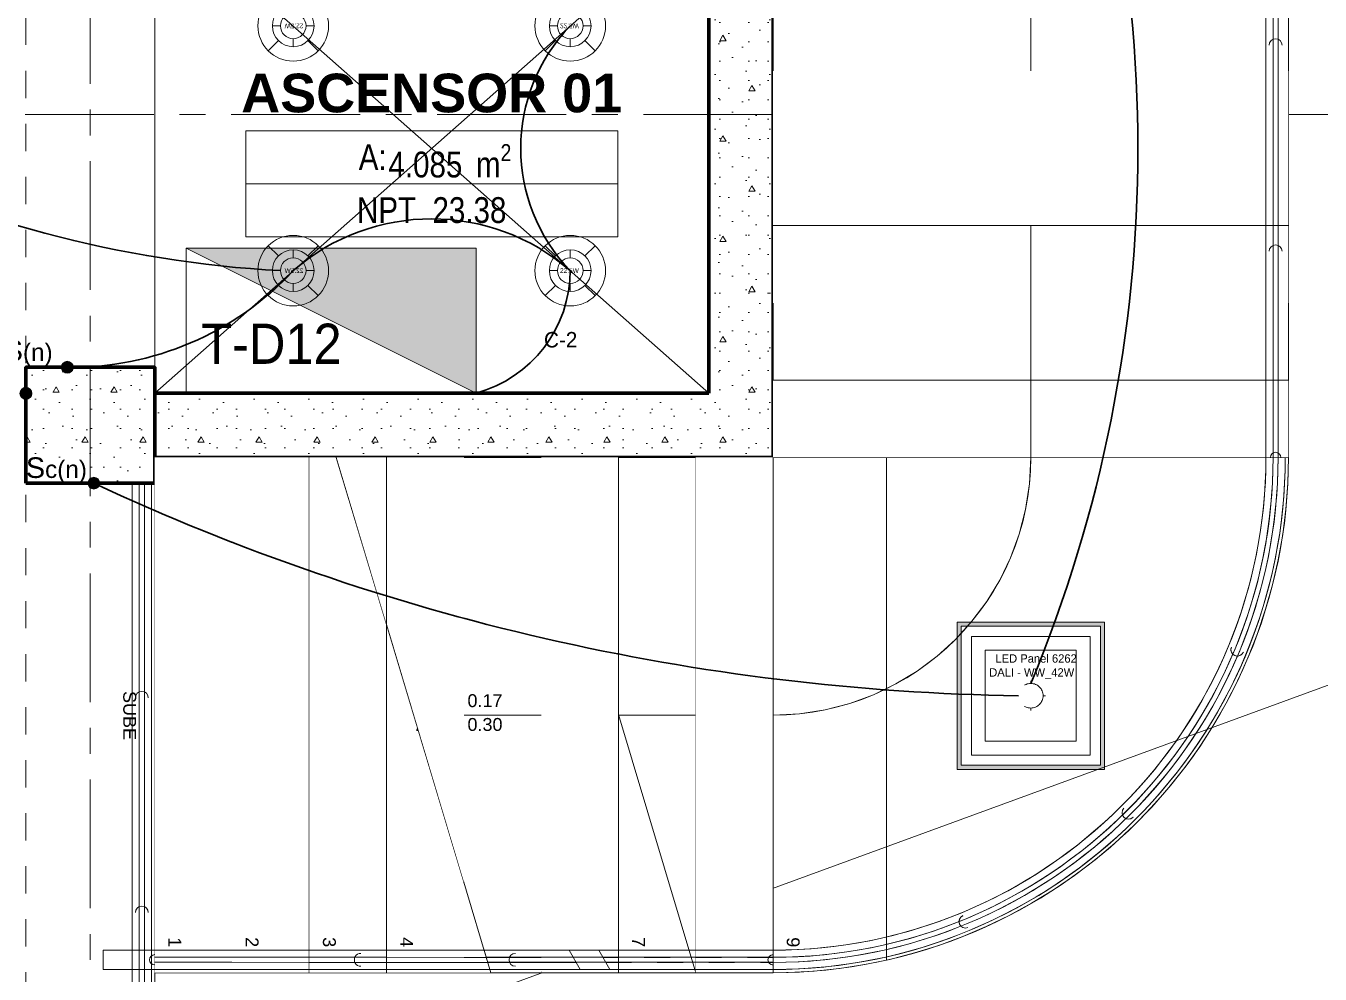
# Model space of a CAD drawing. Header units: inches. Extents: x -38 to 5698, y -33 to 92.
# Drawn here: x 485.57 to 490.59, y 20.34 to 24.02 of the extents above; entities that cross this region are included whole.
import ezdxf
from ezdxf.lldxf.tags import DXFTag

# ---------------------------------------------------------------- set-up
doc = ezdxf.new("R2010")
doc.units = ezdxf.units.IN
doc.header["$MEASUREMENT"] = 0
doc.set_wipeout_variables(frame=1)
for name, pattern in [('ACAD_ISO04W100', [30, 24, -3, 0, -3]), ('CONTINUA', [0]), ('DASHED', [0.75, 0.5, -0.25]), ('Oculto', [0.15875, 0.105833, -0.052917]), ('Punto & Raya', [0.65, 0.5, -0.075, 0, -0.075]), ('Raya Pequeña', [0.141111, 0.070556, -0.070556]), ('Rayas', [0.282222, 0.141111, -0.141111]), ('Wipeout_Contour', [1, 0, -1])]:
    doc.linetypes.add(name, pattern=pattern)
for name, color, linetype, lineweight in [('00 IE CKTO ILUMINACION', 3, 'Continuous', 50), ('00 IE CKTO TOMAS', 111, 'Rayas', 18), ('01 IE LUM LED EMP DN570B', 3, 'Continuous', 13), ('ALUMBRADO_PVC', 6, 'PVC1', 30), ('Cable Alumbrado', 150, 'Continuous', 30), ('Luminaria', 9, 'Continuous', 9), ('Luminarias', 5, 'Continuous', 20), ('Simb_Alumbrado', 140, 'CONTINUA', 30), ('sub tablero de distribucion', 184, 'Continuous', 9), ('textos', 7, 'Continuous', 5)]:
    doc.layers.add(name, color=color, linetype=linetype, lineweight=lineweight)
for name, color, linetype in [('02 _ ARQ _ ALB _ Ejes Generales', 7, 'Continuous'), ('02 _ ARQ _ ZON _ Espacio.3D', 7, 'Continuous'), ('08 _ STR _ EXT _ 06 Columnas', 7, 'Continuous'), ('08 _ STR _ EXT _ 07 Losa Aligerada', 7, 'Continuous'), ('08 _ STR _ EXT _ 11 Escaleras', 7, 'Continuous'), ('08 _ STR _ EXT _ 12 Ascensor', 7, 'Continuous'), ('Dibujo 2D - General', 7, 'Continuous'), ('Interior - Escaleras & Barandillas', 7, 'Continuous'), ('Marcador - Secciones', 251, 'Continuous')]:
    doc.layers.add(name, color=color, linetype=linetype)
doc.styles.add('Annotative', font='arial.ttf')
doc.styles.add('Estilo_Generado_3', font='arial.ttf')
doc.styles.add('Estilo_Generado_8', font='arialbd.ttf')
doc.styles.add('Estilo_Generado_9', font='ARIALN.TTF')
doc.styles.add('SWISS', font='swisse.ttf')
doc.styles.add('{18b73a54-fa43-428c-adcb-c1c7bbdf2c84}', font='Simplex.shx')
tags = doc.linetypes.add('PVC1', pattern='A,1,-0.19772,["PVC",{18b73a54-fa43-428c-adcb-c1c7bbdf2c84},S=0.13,R=0,X=0,Y=-0.061851],-0.507647', length=1.705367).pattern_tags.tags
tags[6] = DXFTag(74, 10)
pattern_1 = [(0, (462.50006, 3e-09), (0, 0.3897114), [0.024375, -0.200625]), (0, (462.61256, 0.19486), (0, 0.3897114), [0.024375, -0.200625]), (60, (462.50006, 3e-09), (-0.3375, 0.1948557), [0.024375, -0.200625]), (60, (462.72506, 3e-09), (-0.3375, 0.1948557), [0.024375, -0.200625]), (120, (462.52444, 3e-09), (0.3375, 0.1948557), [0.024375, -0.200625]), (120, (462.74944, 3e-09), (0.3375, 0.1948557), [0.024375, -0.200625]), (0, (462.50006, 0.0375), (0, 0.075), [0, -0.075, 0, -0.1125]), (45, (462.53756, 0.0375), (-0.05303301, 0.05303301), [0, -0.05625, 0, -0.09375])]

# ---------------------------------------------------------------- blocks, each defined once
blk = doc.blocks.new('*U268')
at = {"layer": 'Luminarias', "linetype": 'DASHED', "lineweight": 0, "ltscale": 0.05}
blk.add_lwpolyline([(0, -0.005), (0, 0.005)], dxfattribs=at)
blk = doc.blocks.new('*U269')
at = {"color": 0, "linetype": 'ByBlock', "lineweight": -2, "transparency": 16777216}
blk.add_blockref('*U268', (0, 0.055), dxfattribs=at)
for p, rotation in [((-0.055, 0), 90), ((0.055, 0), 270), ((0, -0.055), 180)]:
    blk.add_blockref('*U268', p, dxfattribs=dict(at, rotation=rotation))
blk = doc.blocks.new('PANEL CUADRAD 60X60 AD')
at = {"layer": 'Luminarias'}
h = blk.add_hatch(dxfattribs=at)
h.set_pattern_fill('DOTS', color=6, scale=0.0015)
h.set_pattern_definition([(0, (-2127.458864, -786.8599919), (0.001190625, 0.00238125), [0, -0.00238125])])
h.paths.add_polyline_path([(-0.3, 0.3), (-0.3, -0.3), (0.3, -0.3), (0.3, 0.3)])
h.paths.add_polyline_path([(0.283, 0.283), (0.283, -0.283), (-0.283, -0.283), (-0.283, 0.283)], flags=16)
h.paths.add_polyline_path([(0.2415, 0.2415), (0.2415, -0.2415), (-0.2415, -0.2415), (-0.2415, 0.2415)], flags=0)
h.paths.add_polyline_path([(0.1851, 0.1851), (0.1851, -0.1851), (-0.1851, -0.1851), (-0.1851, 0.1851)], flags=0)
h.paths.add_polyline_path([(0.05, 0, -1), (-0.05, 0, -1)], flags=0)
h.paths.add_polyline_path([(-0.1815, 0.0591), (0.2115, 0.0591), (0.2115, 0.1859), (-0.1815, 0.1859)], flags=8)
at = {"layer": 'Luminarias', "color": 6, "lineweight": 0}
for points in [[(-0.3, 0.3), (0.3, 0.3), (0.3, -0.3), (-0.3, -0.3)], [(-0.283, -0.283), (0.283, -0.283), (0.283, 0.283), (-0.283, 0.283)], [(-0.2415, -0.2415), (0.2415, -0.2415), (0.2415, 0.2415), (-0.2415, 0.2415)], [(-0.1851, -0.1851), (0.1851, -0.1851), (0.1851, 0.1851), (-0.1851, 0.1851)]]:
    blk.add_lwpolyline(points, close=True, dxfattribs=at)
at = {"layer": 'Luminarias', "color": 6}
blk.add_lwpolyline([(-0.3, 0.3), (0.3, 0.3), (0.3, -0.3), (-0.3, -0.3)], close=True, dxfattribs=at)
at = {"layer": 'Luminarias', "color": 6, "linetype": 'DASHED', "lineweight": 0, "ltscale": 0.01}
blk.add_circle((0, 0), 0.05, dxfattribs=at)
at = {"color": 6}
blk.add_blockref('*U269', (0, 0), dxfattribs=at)
at = {"layer": 'Luminarias', "color": 6, "insert": (-0.1693, 0.1686), "char_height": 0.034, "width": 0.456812, "attachment_point": 1}
blk.add_mtext('  LED Panel 6262 DALI - WW_42W {\\Ftxt|c0;\\C4;\\P} ', dxfattribs=at)
blk = doc.blocks.new('ii3t')
at = {"layer": 'Simb_Alumbrado', "lineweight": 5}
h = blk.add_hatch(color=3, dxfattribs=at)
edge = h.paths.add_edge_path()
edge.add_arc((0, 0), 0.0164, 0, 360)
blk.add_circle((0, 0), 0.0164, dxfattribs=at)
blk = doc.blocks.new('LUMINARIA 2')
at = {"layer": '01 IE LUM LED EMP DN570B'}
for p, q in [((-0.0939, 0.0936), (-0.1589, 0.1584)), ((0.0939, 0.0936), (0.1589, 0.1584)), ((-0.0939, -0.0936), (-0.1589, -0.1584)), ((0.0939, -0.0936), (0.1589, -0.1584))]:
    blk.add_line(p, q, dxfattribs=at)
at = {"layer": '01 IE LUM LED EMP DN570B', "ltscale": 0.4}
for p, q in [((0, 0.0813), (0, 0.1326)), ((-0.0813, 0), (-0.1326, 0)), ((0.0813, 0), (0.1326, 0)), ((0, -0.0813), (0, -0.1326))]:
    blk.add_line(p, q, dxfattribs=at)
at = {"layer": '01 IE LUM LED EMP DN570B'}
for radius in [0.2244, 0.1326]:
    blk.add_circle((0, 0), radius, dxfattribs=at)
at = {"layer": '01 IE LUM LED EMP DN570B', "ltscale": 0.4}
blk.add_circle((0, 0), 0.0813, dxfattribs=at)
at = {"layer": '01 IE LUM LED EMP DN570B', "color": 8, "linetype": 'ByBlock', "lineweight": 80, "insert": (-0.0649, 0.0156), "char_height": 0.03, "width": 0.178585, "attachment_point": 1}
blk.add_mtext('{\\C3;22.5W}', dxfattribs=at)
blk = doc.blocks.new('TD')
blk.add_hatch(color=256).paths.add_polyline_path([(-0.65, 0.35), (-0.65, 0.05), (-0.05, 0.05)])
blk.add_line((-0.65, 0.35), (-0.05, 0.05))
blk.add_lwpolyline([(-0.65, 0.05), (-0.05, 0.05), (-0.05, 0.35), (-0.65, 0.35)], close=True)

msp = doc.modelspace()

# ---------------------------------------------------------------- hatches: boundary and pattern name
at = {"layer": '08 _ STR _ EXT _ 06 Columnas', "linetype": 'Continuous', "lineweight": 9}
h = msp.add_hatch(dxfattribs=at)
h.set_pattern_fill('HORMIGÓN_EN_MASA_0002', style=0, pattern_type=2)
h.set_pattern_definition(pattern_1)
h.paths.add_polyline_path([(485.57, 22.25), (486.07, 22.25), (486.07, 22.7), (485.57, 22.7)])
at = {"layer": '08 _ STR _ EXT _ 12 Ascensor', "linetype": 'Continuous', "lineweight": 9}
h = msp.add_hatch(dxfattribs=at)
h.set_pattern_fill('HORMIGÓN_EN_MASA_0002', style=0, pattern_type=2)
h.set_pattern_definition(pattern_1)
h.paths.add_polyline_path([(488.22, 24.5), (488.22, 22.6), (488.47, 22.6), (488.47, 24.5)])
h = msp.add_hatch(dxfattribs=at)
h.set_pattern_fill('HORMIGÓN_EN_MASA_0002', style=0, pattern_type=2)
h.set_pattern_definition(pattern_1)
h.paths.add_polyline_path([(488.22, 22.6), (486.07, 22.6), (486.07, 22.35), (488.22, 22.35)])
h = msp.add_hatch(dxfattribs=at)
h.set_pattern_fill('HORMIGÓN_EN_MASA_0002', style=0, pattern_type=2)
h.set_pattern_definition(pattern_1)
h.paths.add_polyline_path([(488.22, 22.6), (488.47, 22.35), (488.47, 22.6)])
h = msp.add_hatch(dxfattribs=at)
h.set_pattern_fill('HORMIGÓN_EN_MASA_0002', style=0, pattern_type=2)
h.set_pattern_definition(pattern_1)
h.paths.add_polyline_path([(488.22, 22.35), (488.47, 22.35), (488.22, 22.6)])

# ---------------------------------------------------------------- linework, layer by layer
at = {"layer": '02 _ ARQ _ ALB _ Ejes Generales', "color": 251, "linetype": 'Punto & Raya', "lineweight": 13}
msp.add_line((485.82, 45.9), (485.82, 2.05), dxfattribs=at)
at = {"layer": '02 _ ARQ _ ZON _ Espacio.3D', "color": 252, "linetype": 'Continuous', "lineweight": 13}
for p, q in [((487.8671, 23.6174), (486.423, 23.6174)), ((486.423, 23.6174), (486.423, 23.2057)), ((487.8671, 23.2057), (487.8671, 23.6174)), ((486.423, 23.4116), (487.8671, 23.4116)), ((487.8671, 23.2057), (486.423, 23.2057))]:
    msp.add_line(p, q, dxfattribs=at)
at = {"layer": '02 _ ARQ _ ZON _ Espacio.3D', "color": 254, "linetype": 'Continuous', "lineweight": 0, "flags": 128}
msp.add_lwpolyline([(483.53, 19.75), (486.07, 19.75), (486.07, 22.25), (485.57, 22.25), (485.57, 22.7), (486.07, 22.7), (486.07, 24.4), (485.57, 24.4), (485.57, 24.85), (486.07, 24.85), (486.07, 27.3499), (483.53, 27.3499)], close=True, dxfattribs=at)
at = {"layer": '02 _ ARQ _ ZON _ Espacio.3D', "color": 255, "linetype": 'Continuous', "lineweight": 0, "flags": 128}
msp.add_lwpolyline([(486.07, 22.6), (488.22, 22.6), (488.22, 24.5), (486.07, 24.5)], close=True, dxfattribs=at)
at = {"layer": '08 _ STR _ EXT _ 06 Columnas', "color": 7, "linetype": 'Continuous', "lineweight": 80, "flags": 128}
msp.add_lwpolyline([(485.57, 22.25), (486.07, 22.25), (486.07, 22.7), (485.57, 22.7)], close=True, dxfattribs=at)
at = {"layer": '08 _ STR _ EXT _ 07 Losa Aligerada', "color": 254, "linetype": 'Continuous', "lineweight": 18, "flags": 128}
msp.add_lwpolyline([(506.57, 19.8), (506.57, 27.3), (486.07, 27.3), (486.07, 24.7758), (486.0701, 24.5), (486.07, 24.5), (486.07, 22.6), (486.0706, 22.6), (486.0707, 22.35), (486.07, 22.35), (486.07, 19.8)], close=True, dxfattribs=at)
at = {"layer": '08 _ STR _ EXT _ 11 Escaleras', "color": 161, "linetype": 'ACAD_ISO04W100', "lineweight": 13}
for p, q in [((490.47, 23.55), (488.47, 23.55)), ((490.47, 22.95), (488.47, 22.95)), ((487.6744, 22.35), (488.2744, 20.35)), ((488.2744, 20.35), (488.4281, 20.35))]:
    msp.add_line(p, q, dxfattribs=at)
at = {"layer": '08 _ STR _ EXT _ 11 Escaleras', "color": 161, "linetype": 'Raya Pequeña', "lineweight": 13}
msp.add_line((488.47, 22.4897), (490.47, 22.4897), dxfattribs=at)
at = {"layer": '08 _ STR _ EXT _ 11 Escaleras', "color": 167, "linetype": 'Continuous', "lineweight": 18}
for p, q in [((486.37, 22.35), (486.37, 20.35)), ((487.57, 22.35), (487.57, 20.35)), ((486.07, 20.35), (488.17, 20.35))]:
    msp.add_line(p, q, dxfattribs=at)
at = {"layer": '08 _ STR _ EXT _ 11 Escaleras', "color": 161, "linetype": 'Continuous', "lineweight": 13}
msp.add_line((490.47, 22.35), (488.9098, 22.35), dxfattribs=at)
at = {"layer": '08 _ STR _ EXT _ 12 Ascensor', "color": 7, "linetype": 'Continuous', "lineweight": 80, "flags": 128}
for points in [[(488.47, 22.35), (488.47, 24.75)], [(488.22, 24.5), (488.22, 22.6)], [(488.22, 22.6), (486.07, 22.6)], [(486.07, 22.35), (486.07, 22.6)], [(486.07, 22.35), (488.47, 22.35)]]:
    msp.add_lwpolyline(points, dxfattribs=at)
at = {"layer": 'ALUMBRADO_PVC', "linetype": 'PVC1', "ltscale": 0.4}
for centre, radius, start, end in [((488.1741, 23.55), 0.6835, 135.98, 224.02), ((486.801, 27.556), 4.4876, 243.2146, 266.8951), ((487.145, 22.4567), 0.8193, 48.9979, 131.0021), ((485.7477, 23.873), 1.1731, 269.1782, 317.1383), ((487.1881, 23.0773), 0.4945, 285.1497, 0)]:
    msp.add_arc(centre, radius, start, end, dxfattribs=at)
at = {"layer": 'Dibujo 2D - General', "color": 252, "linetype": 'Oculto', "lineweight": 13}
msp.add_line((485.57, 27.35), (485.57, 19.75), dxfattribs=at)
at = {"layer": 'Dibujo 2D - General', "color": 252, "linetype": 'ACAD_ISO04W100', "lineweight": 13}
msp.add_line((486.07, 19.8), (506.57, 27.3), dxfattribs=at)
at = {"layer": 'Dibujo 2D - General', "color": 252, "linetype": 'Continuous', "lineweight": 9}
for p, q in [((486.07, 22.6), (488.22, 24.5)), ((488.22, 22.6), (486.07, 24.5))]:
    msp.add_line(p, q, dxfattribs=at)
at = {"layer": 'Interior - Escaleras & Barandillas', "color": 161, "linetype": 'Continuous', "lineweight": 13}
msp.add_line((485.8701, 20.4375), (485.87, 20.3625), dxfattribs=at)
at = {"layer": 'Interior - Escaleras & Barandillas', "color": 161, "linetype": 'Continuous', "lineweight": 13, "flags": 128}
msp.add_lwpolyline([(485.9825, 19.75), (486.0575, 19.75), (486.0575, 22.25), (485.9825, 22.25)], close=True, dxfattribs=at)
for points in [[(486.0103, 22.25), (486.0103, 19.75)], [(486.0298, 19.75), (486.0298, 22.25)]]:
    msp.add_lwpolyline(points, dxfattribs=at)
for points in [[(490.2485, 21.6133, 1), (490.2947, 21.5942)], [(490.2486, 21.6132, 1), (490.2948, 21.5941)], [(486.045, 21.4167, 1), (485.995, 21.4167, 1)], [(489.8312, 20.9888, 1), (489.8666, 20.9535)], [(489.8314, 20.9885, 1), (489.8667, 20.9532)], [(486.045, 20.5833, 1), (485.995, 20.5833, 1)], [(489.2067, 20.5715, 1), (489.2258, 20.5253)], [(489.2068, 20.5711, 1), (489.2259, 20.5249)]]:
    msp.add_lwpolyline(points, format="xyb", dxfattribs=at)
at = {"layer": 'Marcador - Secciones', "color": 251, "linetype": 'Punto & Raya', "lineweight": 13}
msp.add_line((467.1667, 23.6815), (491.4527, 23.6815), dxfattribs=at)

# ---------------------------------------------------------------- block references
at = {"layer": '01 IE LUM LED EMP DN570B', "yscale": 0.6105334384153049, "zscale": 0.6105334384153049}
for p, xscale, rotation in [((486.6075, 24.025), 0.6105334384153049, 179.9999999999863), ((487.6825, 24.025), -0.6105334384153049, 180), ((486.6075, 23.075), -0.6105334384153049, 359.9999999999862)]:
    msp.add_blockref('LUMINARIA 2', p, dxfattribs=dict(at, xscale=xscale, rotation=rotation))
at = {"layer": '01 IE LUM LED EMP DN570B', "xscale": 0.6105334384153049, "yscale": 0.6105334384153049, "zscale": 0.6105334384153049}
msp.add_blockref('LUMINARIA 2', (487.6825, 23.075), dxfattribs=at)
at = {"layer": 'Cable Alumbrado', "lineweight": 0, "xscale": 1.404578189384958, "yscale": 1.404578189384958, "zscale": 1.404578189384958}
for p in [(485.7308, 22.7), (485.57, 22.5984), (485.8337, 22.25)]:
    msp.add_blockref('ii3t', p, dxfattribs=at)
at = {"layer": 'Luminaria', "xscale": 0.9538673662839494, "yscale": 0.9538673662839494, "zscale": 0.9538673662839494}
msp.add_blockref('PANEL CUADRAD 60X60 AD', (489.47, 21.425), dxfattribs=at)
at = {"layer": 'sub tablero de distribucion', "linetype": 'Continuous', "lineweight": 0, "xscale": 1.875816488894348, "yscale": 1.875816488894348, "zscale": 1.875816488894348, "rotation": 179.9999999999811}
msp.add_blockref('TD', (486.098, 23.2565), dxfattribs=at)

# ---------------------------------------------------------------- texts
at = {"layer": '00 IE CKTO ILUMINACION', "color": 3, "linetype": 'CONTINUA', "lineweight": 15}
msp.add_text('C-2', height=0.06, dxfattribs=at).set_placement((487.5808, 22.7768))
at = {"layer": '00 IE CKTO TOMAS', "char_height": 0.08, "width": 0.768045, "attachment_point": 7, "style": 'Annotative'}
for s, insert in [('S{\\H0.84375x;(n)}', (485.4841, 22.7044)), ('S{\\H0.84375x;c(n)}', (485.57, 22.25))]:
    msp.add_mtext(s, dxfattribs=dict(at, insert=insert))
at = {"layer": '02 _ ARQ _ ZON _ Espacio.3D', "color": 252, "lineweight": 25, "attachment_point": 2}
for s, insert, char_height, style in [('\\A1;{\\pqc;\\pt0;\\fArial|b1|i0|c0|p34;ASCENSOR 01}', (487.145, 23.8395), 0.15, 'Estilo_Generado_8'), ('\\A1;{\\pqc;\\pt0;\\fArial Narrow|b0|i0|c0|p34;A: }', (486.9159, 23.5656), 0.1, 'Estilo_Generado_9'), ('\\A1;{\\pqc;\\pt0,0.3;\\fArial Narrow|b0|i0|c0|p34;4.085\\fArial Narrow|b0|i0|c0|p34;\\A1{\\H.66x;\\S^  ;}\\fArial Narrow|b0|i0|c0|p34; m\\fArial Narrow|b0|i0|c0|p34;\\A1{\\H.66x;\\S2^  ;}}', (487.2156, 23.566), 0.1, 'Estilo_Generado_9'), ('\\A1;{\\pqc;\\pt0;\\fArial Narrow|b0|i0|c0|p34;NPT  23.38}', (487.145, 23.3601), 0.1, 'Estilo_Generado_9')]:
    msp.add_mtext(s, dxfattribs=dict(at, insert=insert, char_height=char_height, style=style))
at = {"layer": '08 _ STR _ EXT _ 11 Escaleras', "color": 161, "lineweight": 13, "insert": (490.2992, 22.7279), "char_height": 0.05, "attachment_point": 4, "style": 'Estilo_Generado_3'}
msp.add_mtext('\\A1;{\\pql;\\fArial|b0|i0|c0|p34;11}', dxfattribs=at)
at = {"layer": '08 _ STR _ EXT _ 11 Escaleras', "color": 161, "lineweight": 13, "char_height": 0.05, "attachment_point": 4, "rotation": 270, "style": 'Estilo_Generado_3'}
for s, insert in [('\\A1;{\\pql;\\fArial|b0|i0|c0|p34;SUBE}', (485.9725, 21.4433)), ('\\A1;{\\pql;\\fArial|b0|i0|c0|p34;9}', (488.5475, 20.4875))]:
    msp.add_mtext(s, dxfattribs=dict(at, insert=insert))
at = {"layer": 'textos', "style": 'SWISS', "width": 0.9}
msp.add_text('T-D12', height=0.156, rotation=360, dxfattribs=at).set_placement((486.2506, 22.7132))

# ---------------------------------------------------------------- next in the draw order: wipeouts: each hides what was drawn before it
at = {"color": 254, "linetype": 'Wipeout_Contour', "lineweight": 0, "ltscale": 3325.502534}
msp.add_wipeout([(490.47, 24.15), (488.47, 24.15), (488.47, 23.85), (490.47, 23.85)], dxfattribs=at).dxf.layer = '08 _ STR _ EXT _ 11 Escaleras'
at = {"color": 254, "linetype": 'Wipeout_Contour', "lineweight": 0, "ltscale": 3325.40056}
msp.add_wipeout([(490.47, 23.25), (488.47, 23.25), (488.47, 22.95), (490.47, 22.95)], dxfattribs=at).dxf.layer = '08 _ STR _ EXT _ 11 Escaleras'
at = {"color": 254, "linetype": 'Wipeout_Contour', "lineweight": 0, "ltscale": 3318.07308}
msp.add_wipeout([(486.7744, 22.35), (487.3744, 20.35), (488.47, 20.35), (488.47, 22.35)], dxfattribs=at).dxf.layer = '08 _ STR _ EXT _ 11 Escaleras'

# ---------------------------------------------------------------- next in the draw order: linework, layer by layer
at = {"layer": '08 _ STR _ EXT _ 11 Escaleras', "color": 161, "linetype": 'ACAD_ISO04W100', "lineweight": 13}
for p, q in [((490.47, 23.25), (488.47, 23.25)), ((487.87, 22.35), (487.87, 21.698)), ((488.47, 22.35), (488.47, 20.3496))]:
    msp.add_line(p, q, dxfattribs=at)
at = {"layer": '08 _ STR _ EXT _ 11 Escaleras', "color": 167, "linetype": 'Continuous', "lineweight": 18}
msp.add_line((487.27, 22.35), (487.27, 20.35), dxfattribs=at)
at = {"layer": '08 _ STR _ EXT _ 11 Escaleras', "color": 161, "linetype": 'Continuous', "lineweight": 13}
msp.add_line((488.9098, 22.35), (488.47, 22.35), dxfattribs=at)
at = {"layer": '08 _ STR _ EXT _ 11 Escaleras', "color": 161, "linetype": 'ACAD_ISO04W100', "lineweight": 13}
msp.add_arc((488.47, 22.3496), 2, 268.7994, 0.0126, dxfattribs=at)
at = {"layer": '08 _ STR _ EXT _ 11 Escaleras', "color": 167, "linetype": 'Continuous', "lineweight": 18}
msp.add_arc((488.47, 22.35), 2, 270, 0, dxfattribs=at)

# ---------------------------------------------------------------- next in the draw order: texts
at = {"layer": '08 _ STR _ EXT _ 11 Escaleras', "color": 161, "lineweight": 13, "char_height": 0.05, "attachment_point": 4, "style": 'Estilo_Generado_3'}
for s, insert in [('\\A1;{\\pql;\\fArial|b0|i0|c0|p34;15}', (490.2942, 23.9274)), ('\\A1;{\\pql;\\fArial|b0|i0|c0|p34;12}', (490.2942, 23.0279))]:
    msp.add_mtext(s, dxfattribs=dict(at, insert=insert))
at = {"layer": '08 _ STR _ EXT _ 11 Escaleras', "color": 161, "lineweight": 13, "char_height": 0.05, "attachment_point": 4, "rotation": 270, "style": 'Estilo_Generado_3'}
for s, insert in [('\\A1;{\\pql;\\fArial|b0|i0|c0|p34;5}', (487.3475, 20.4879)), ('\\A1;{\\pql;\\fArial|b0|i0|c0|p34;8}', (488.2475, 20.4879))]:
    msp.add_mtext(s, dxfattribs=dict(at, insert=insert))

# ---------------------------------------------------------------- next in the draw order: wipeouts: each hides what was drawn before it
at = {"color": 254, "linetype": 'Wipeout_Contour', "lineweight": 0, "ltscale": 3325.46811}
msp.add_wipeout([(490.47, 23.85), (488.47, 23.85), (488.47, 23.55), (490.47, 23.55)], dxfattribs=at).dxf.layer = '08 _ STR _ EXT _ 11 Escaleras'
at = {"color": 254, "linetype": 'Wipeout_Contour', "lineweight": 0, "ltscale": 2489.848275}
msp.add_wipeout([(487.87, 20.35), (488.17, 20.35), (487.87, 21.35)], dxfattribs=at).dxf.layer = '08 _ STR _ EXT _ 11 Escaleras'

# ---------------------------------------------------------------- next in the draw order: linework, layer by layer
at = {"layer": '08 _ STR _ EXT _ 11 Escaleras', "color": 161, "linetype": 'ACAD_ISO04W100', "lineweight": 13}
for p, q in [((488.47, 26.75), (488.47, 22.35)), ((490.47, 23.85), (488.47, 23.85))]:
    msp.add_line(p, q, dxfattribs=at)
at = {"layer": '08 _ STR _ EXT _ 11 Escaleras', "color": 167, "linetype": 'Continuous', "lineweight": 18}
for p, q in [((490.47, 22.35), (490.47, 24.75)), ((490.47, 23.85), (488.47, 23.85)), ((486.07, 21.35), (487.87, 21.35))]:
    msp.add_line(p, q, dxfattribs=at)

# ---------------------------------------------------------------- next in the draw order: texts
at = {"layer": '08 _ STR _ EXT _ 11 Escaleras', "color": 161, "lineweight": 13, "insert": (490.2942, 23.6279), "char_height": 0.05, "attachment_point": 4, "style": 'Estilo_Generado_3'}
msp.add_mtext('\\A1;{\\pql;\\fArial|b0|i0|c0|p34;14}', dxfattribs=at)

# ---------------------------------------------------------------- next in the draw order: wipeouts: each hides what was drawn before it
at = {"color": 254, "linetype": 'Wipeout_Contour', "lineweight": 0, "ltscale": 3325.434119}
msp.add_wipeout([(490.47, 23.55), (488.47, 23.55), (488.47, 23.25), (490.47, 23.25)], dxfattribs=at).dxf.layer = '08 _ STR _ EXT _ 11 Escaleras'
at = {"color": 254, "linetype": 'Wipeout_Contour', "lineweight": 0, "ltscale": 3315.504688}
msp.add_wipeout([(486.07, 22.35), (486.07, 20.35), (488.17, 20.35), (487.57, 22.35)], dxfattribs=at).dxf.layer = '08 _ STR _ EXT _ 11 Escaleras'

# ---------------------------------------------------------------- next in the draw order: linework, layer by layer
at = {"layer": '08 _ STR _ EXT _ 11 Escaleras', "color": 167, "linetype": 'Continuous', "lineweight": 18}
for p, q in [((488.47, 23.55), (490.47, 23.55)), ((486.07, 22.35), (486.07, 20.35)), ((487.57, 22.35), (486.07, 22.35)), ((487.57, 20.35), (487.57, 22.35))]:
    msp.add_line(p, q, dxfattribs=at)
at = {"layer": '08 _ STR _ EXT _ 11 Escaleras', "color": 161, "linetype": 'Continuous', "lineweight": 13}
for p, q in [((487.57, 22.35), (486.07, 22.35)), ((486.07, 22.35), (486.07, 20.35)), ((486.07, 20.35), (488.17, 20.35))]:
    msp.add_line(p, q, dxfattribs=at)

# ---------------------------------------------------------------- next in the draw order: texts
at = {"layer": '08 _ STR _ EXT _ 11 Escaleras', "color": 161, "lineweight": 13, "insert": (490.2942, 23.3274), "char_height": 0.05, "attachment_point": 4, "style": 'Estilo_Generado_3'}
msp.add_mtext('\\A1;{\\pql;\\fArial|b0|i0|c0|p34;13}', dxfattribs=at)

# ---------------------------------------------------------------- next in the draw order: wipeouts: each hides what was drawn before it
at = {"color": 254, "linetype": 'Wipeout_Contour', "lineweight": 0, "ltscale": 3313.41969}
msp.add_wipeout([(486.67, 22.35), (486.37, 22.35), (486.37, 20.35), (486.67, 20.35)], dxfattribs=at).dxf.layer = '08 _ STR _ EXT _ 11 Escaleras'
at = {"color": 254, "linetype": 'Wipeout_Contour', "lineweight": 0, "ltscale": 3315.818891}
msp.add_wipeout([(487.27, 22.35), (486.97, 22.35), (486.97, 20.35), (487.27, 20.35)], dxfattribs=at).dxf.layer = '08 _ STR _ EXT _ 11 Escaleras'
at = {"color": 254, "linetype": 'Wipeout_Contour', "lineweight": 0, "ltscale": 3319.417695}
msp.add_wipeout([(487.87, 22.35), (487.87, 20.35), (488.17, 20.35), (488.17, 22.35)], dxfattribs=at).dxf.layer = '08 _ STR _ EXT _ 11 Escaleras'

# ---------------------------------------------------------------- next in the draw order: linework, layer by layer
at = {"layer": '08 _ STR _ EXT _ 11 Escaleras', "color": 167, "linetype": 'Continuous', "lineweight": 18}
for p, q in [((486.67, 20.35), (486.67, 22.35)), ((488.17, 20.35), (488.17, 22.35))]:
    msp.add_line(p, q, dxfattribs=at)

# ---------------------------------------------------------------- next in the draw order: texts
at = {"layer": '08 _ STR _ EXT _ 11 Escaleras', "color": 161, "lineweight": 13, "char_height": 0.05, "attachment_point": 4, "rotation": 270, "style": 'Estilo_Generado_3'}
for s, insert in [('\\A1;{\\pql;\\fArial|b0|i0|c0|p34;2}', (486.4479, 20.4879)), ('\\A1;{\\pql;\\fArial|b0|i0|c0|p34;4}', (487.0479, 20.4879)), ('\\A1;{\\pql;\\fArial|b0|i0|c0|p34;7}', (487.9479, 20.4879))]:
    msp.add_mtext(s, dxfattribs=dict(at, insert=insert))

# ---------------------------------------------------------------- next in the draw order: wipeouts: each hides what was drawn before it
at = {"color": 254, "linetype": 'Wipeout_Contour', "lineweight": 0, "ltscale": 3312.22009}
msp.add_wipeout([(486.37, 22.35), (486.07, 22.35), (486.07, 20.35), (486.37, 20.35)], dxfattribs=at).dxf.layer = '08 _ STR _ EXT _ 11 Escaleras'
at = {"color": 254, "linetype": 'Wipeout_Contour', "lineweight": 0, "ltscale": 3317.018492}
msp.add_wipeout([(487.27, 22.35), (487.27, 20.35), (487.57, 20.35), (487.57, 22.35)], dxfattribs=at).dxf.layer = '08 _ STR _ EXT _ 11 Escaleras'

# ---------------------------------------------------------------- next in the draw order: linework, layer by layer
at = {"layer": '08 _ STR _ EXT _ 11 Escaleras', "color": 167, "linetype": 'Continuous', "lineweight": 18}
msp.add_line((487.27, 20.698), (487.27, 22.35), dxfattribs=at)
at = {"layer": 'Interior - Escaleras & Barandillas', "color": 167, "linetype": 'Continuous', "lineweight": 18, "flags": 128}
msp.add_lwpolyline([(486.0701, 20.42, 1), (486.07, 20.38)], format="xyb", dxfattribs=at)

# ---------------------------------------------------------------- next in the draw order: texts
at = {"layer": '08 _ STR _ EXT _ 11 Escaleras', "color": 161, "lineweight": 13, "insert": (486.1479, 20.4879), "char_height": 0.05, "attachment_point": 4, "rotation": 270, "style": 'Estilo_Generado_3'}
msp.add_mtext('\\A1;{\\pql;\\fArial|b0|i0|c0|p34;1}', dxfattribs=at)

# ---------------------------------------------------------------- next in the draw order: wipeouts: each hides what was drawn before it
at = {"color": 254, "linetype": 'Wipeout_Contour', "lineweight": 0, "ltscale": 3314.619291}
msp.add_wipeout([(486.97, 22.35), (486.67, 22.35), (486.67, 20.35), (486.97, 20.35)], dxfattribs=at).dxf.layer = '08 _ STR _ EXT _ 11 Escaleras'
at = {"color": 254, "linetype": 'Wipeout_Contour', "lineweight": 0, "ltscale": 3318.178751}
msp.add_wipeout([(487.87, 21.35), (487.57, 22.35), (487.57, 20.35), (487.87, 20.35)], dxfattribs=at).dxf.layer = '08 _ STR _ EXT _ 11 Escaleras'

# ---------------------------------------------------------------- next in the draw order: linework, layer by layer
at = {"layer": '08 _ STR _ EXT _ 11 Escaleras', "color": 167, "linetype": 'Continuous', "lineweight": 18}
for p, q in [((486.97, 22.35), (486.97, 20.35)), ((487.87, 20.35), (487.87, 21.35))]:
    msp.add_line(p, q, dxfattribs=at)
at = {"layer": 'Interior - Escaleras & Barandillas', "color": 161, "linetype": 'Continuous', "lineweight": 13, "flags": 128}
msp.add_lwpolyline([(486.8701, 20.4249, 1), (486.87, 20.3749)], format="xyb", dxfattribs=at)

# ---------------------------------------------------------------- next in the draw order: texts
at = {"layer": '08 _ STR _ EXT _ 11 Escaleras', "color": 161, "lineweight": 13, "char_height": 0.05, "attachment_point": 4, "rotation": 270, "style": 'Estilo_Generado_3'}
for s, insert in [('\\A1;{\\pql;\\fArial|b0|i0|c0|p34;3}', (486.7475, 20.4879)), ('\\A1;{\\pql;\\fArial|b0|i0|c0|p34;6}', (487.6475, 20.4879))]:
    msp.add_mtext(s, dxfattribs=dict(at, insert=insert))

# ---------------------------------------------------------------- next in the draw order: wipeouts: each hides what was drawn before it
at = {"color": 254, "linetype": 'Wipeout_Contour', "lineweight": 0, "ltscale": 2488.491073}
msp.add_wipeout([(487.87, 22.35), (487.6744, 22.35), (487.87, 21.698)], dxfattribs=at).dxf.layer = '08 _ STR _ EXT _ 11 Escaleras'

# ---------------------------------------------------------------- next in the draw order: wipeouts: each hides what was drawn before it
at = {"color": 254, "linetype": 'Wipeout_Contour', "lineweight": 0, "ltscale": 3319.476034}
msp.add_wipeout([(487.87, 22.35), (487.87, 21.698), (488.17, 20.698), (488.17, 22.35)], dxfattribs=at).dxf.layer = '08 _ STR _ EXT _ 11 Escaleras'

# ---------------------------------------------------------------- next in the draw order: linework, layer by layer
at = {"layer": '08 _ STR _ EXT _ 11 Escaleras', "color": 167, "linetype": 'Continuous', "lineweight": 18}
msp.add_line((487.57, 22.35), (488.17, 20.35), dxfattribs=at)
at = {"layer": '08 _ STR _ EXT _ 11 Escaleras', "color": 161, "linetype": 'ACAD_ISO04W100', "lineweight": 13}
for p, q in [((490.47, 22.35), (487.6744, 22.35)), ((488.17, 22.35), (488.17, 20.698)), ((487.9744, 21.35), (488.47, 21.35))]:
    msp.add_line(p, q, dxfattribs=at)

# ---------------------------------------------------------------- next in the draw order: wipeouts: each hides what was drawn before it
at = {"color": 254, "linetype": 'Wipeout_Contour', "lineweight": 0, "ltscale": 3325.334741}
msp.add_wipeout([(488.47, 22.35), (490.47, 22.35), (490.47, 22.65), (488.47, 22.65)], dxfattribs=at).dxf.layer = '08 _ STR _ EXT _ 11 Escaleras'
at = {"color": 254, "linetype": 'Wipeout_Contour', "lineweight": 0, "ltscale": 4146.354484}
msp.add_wipeout([(487.27, 20.698), (487.3744, 20.35), (487.57, 20.35), (487.57, 22.35), (487.27, 22.35)], dxfattribs=at).dxf.layer = '08 _ STR _ EXT _ 11 Escaleras'

# ---------------------------------------------------------------- next in the draw order: linework, layer by layer
at = {"layer": '08 _ STR _ EXT _ 11 Escaleras', "color": 161, "linetype": 'Continuous', "lineweight": 13}
for p, q in [((488.47, 22.35), (486.7744, 22.35)), ((487.3744, 20.35), (488.47, 20.35))]:
    msp.add_line(p, q, dxfattribs=at)
at = {"layer": '08 _ STR _ EXT _ 11 Escaleras', "color": 167, "linetype": 'Continuous', "lineweight": 18}
for p, q in [((487.0744, 21.35), (488.47, 21.35)), ((487.57, 20.35), (487.87, 21.35))]:
    msp.add_line(p, q, dxfattribs=at)
at = {"layer": '08 _ STR _ EXT _ 11 Escaleras', "color": 161, "linetype": 'ACAD_ISO04W100', "lineweight": 13}
msp.add_arc((488.47, 22.35), 1, 270, 0, dxfattribs=at)
at = {"layer": '08 _ STR _ EXT _ 11 Escaleras', "color": 161, "linetype": 'Continuous', "lineweight": 13}
msp.add_arc((488.47, 22.35), 2, 270, 360, dxfattribs=at)
at = {"layer": 'Interior - Escaleras & Barandillas', "color": 161, "linetype": 'Continuous', "lineweight": 13}
for p, q in [((487.6938, 20.4095), (486.0701, 20.4098)), ((487.3482, 20.4375), (487.3707, 20.3625))]:
    msp.add_line(p, q, dxfattribs=at)
at = {"layer": 'Interior - Escaleras & Barandillas', "color": 161, "linetype": 'Continuous', "lineweight": 13, "flags": 128}
msp.add_lwpolyline([(487.47, 20.425, 1), (487.47, 20.375)], format="xyb", dxfattribs=at)

# ---------------------------------------------------------------- next in the draw order: texts
at = {"layer": '08 _ STR _ EXT _ 11 Escaleras', "color": 161, "lineweight": 13, "char_height": 0.05, "style": 'Estilo_Generado_3'}
for s, insert, attachment_point in [('\\A1;{\\pql;\\fArial|b0|i0|c0|p34;10}', (490.2942, 22.4274), 4), ('\\A1;{\\pqc;\\pt0,3.55;\\fArial|b0|i0|c0|p34;27C x \\fArial|b0|i0|c0|p34;0.17\\fArial|b0|i0|c0|p34;\\A1{\\H.66x;\\S^  ;}\\fArial|b0|i0|c0|p34;\\fArial|b0|i0|c0|p34;\\fArial|b0|i0|c0|p34;\\fArial|b0|i0|c0|p34;\\A1{\\H.66x;\\S^  ;}\\fArial|b0|i0|c0|p34;\\fArial|b0|i0|c0|p34;\\fArial|b0|i0|c0|p34;\\fArial|b0|i0|c0|p34;\\A1{\\H.66x;\\S^  ;}\\fArial|b0|i0|c0|p34;}', (487.27, 21.3663), 8), ('\\A1;{\\pqc;\\pt0,3.55;\\fArial|b0|i0|c0|p34;26H x \\fArial|b0|i0|c0|p34;0.30\\fArial|b0|i0|c0|p34;\\A1{\\H.66x;\\S^  ;}\\fArial|b0|i0|c0|p34;\\fArial|b0|i0|c0|p34;\\fArial|b0|i0|c0|p34;\\fArial|b0|i0|c0|p34;\\A1{\\H.66x;\\S^  ;}\\fArial|b0|i0|c0|p34;\\fArial|b0|i0|c0|p34;\\fArial|b0|i0|c0|p34;\\fArial|b0|i0|c0|p34;\\A1{\\H.66x;\\S^  ;}\\fArial|b0|i0|c0|p34;}', (487.27, 21.3386), 2)]:
    msp.add_mtext(s, dxfattribs=dict(at, insert=insert, attachment_point=attachment_point))

# ---------------------------------------------------------------- next in the draw order: wipeouts: each hides what was drawn before it
at = {"color": 254, "linetype": 'Wipeout_Contour', "lineweight": 0, "ltscale": 3325.367434}
msp.add_wipeout([(490.47, 22.95), (488.47, 22.95), (488.47, 22.65), (490.47, 22.65)], dxfattribs=at).dxf.layer = '08 _ STR _ EXT _ 11 Escaleras'

# ---------------------------------------------------------------- next in the draw order: linework, layer by layer
at = {"layer": '08 _ STR _ EXT _ 11 Escaleras', "color": 161, "linetype": 'ACAD_ISO04W100', "lineweight": 13}
for p, q in [((489.47, 22.35), (489.47, 24.75)), ((490.47, 22.35), (490.47, 24.75)), ((490.47, 22.65), (488.47, 22.65))]:
    msp.add_line(p, q, dxfattribs=at)
at = {"layer": 'Interior - Escaleras & Barandillas', "color": 161, "linetype": 'Continuous', "lineweight": 13}
msp.add_line((490.4575, 22.35), (490.4575, 24.75), dxfattribs=at)

# ---------------------------------------------------------------- next in the draw order: wipeouts: each hides what was drawn before it
at = {"color": 254, "linetype": 'Wipeout_Contour', "lineweight": 0, "ltscale": 3325.367434}
msp.add_wipeout([(490.47, 22.95), (488.47, 22.95), (488.47, 22.65), (490.47, 22.65)], dxfattribs=at).dxf.layer = '08 _ STR _ EXT _ 11 Escaleras'

# ---------------------------------------------------------------- next in the draw order: linework, layer by layer
at = {"layer": '08 _ STR _ EXT _ 11 Escaleras', "color": 167, "linetype": 'Continuous', "lineweight": 18}
msp.add_line((488.47, 22.95), (490.47, 22.95), dxfattribs=at)

# ---------------------------------------------------------------- next in the draw order: wipeouts: each hides what was drawn before it
at = {"color": 254, "linetype": 'Wipeout_Contour', "lineweight": 0, "ltscale": 3325.454396}
msp.add_wipeout([(490.47, 24.75), (488.47, 24.75), (488.47, 22.35), (490.47, 22.35)], dxfattribs=at).dxf.layer = '08 _ STR _ EXT _ 11 Escaleras'

# ---------------------------------------------------------------- next in the draw order: linework, layer by layer
at = {"layer": '08 _ STR _ EXT _ 11 Escaleras', "color": 167, "linetype": 'Continuous', "lineweight": 18}
msp.add_line((488.47, 22.35), (486.7744, 22.35), dxfattribs=at)
at = {"layer": '08 _ STR _ EXT _ 11 Escaleras', "color": 161, "linetype": 'Continuous', "lineweight": 13}
for p, q in [((488.47, 22.35), (488.47, 20.35)), ((488.9098, 20.3989), (488.9098, 22.35))]:
    msp.add_line(p, q, dxfattribs=at)

# ---------------------------------------------------------------- next in the draw order: wipeouts: each hides what was drawn before it
at = {"color": 254, "linetype": 'Wipeout_Contour', "lineweight": 0, "ltscale": 3325.502534}
msp.add_wipeout([(490.47, 24.15), (488.47, 24.15), (488.47, 23.85), (490.47, 23.85)], dxfattribs=at).dxf.layer = '08 _ STR _ EXT _ 11 Escaleras'

# ---------------------------------------------------------------- next in the draw order: linework, layer by layer
at = {"layer": '08 _ STR _ EXT _ 11 Escaleras', "color": 161, "linetype": 'Continuous', "lineweight": 13}
for p, q in [((488.47, 25.1897), (488.47, 22.35)), ((490.47, 22.35), (490.47, 24.75))]:
    msp.add_line(p, q, dxfattribs=at)
at = {"layer": 'Interior - Escaleras & Barandillas', "color": 161, "linetype": 'Continuous', "lineweight": 13, "flags": 128}
msp.add_lwpolyline([(490.445, 23.95, 1), (490.395, 23.95, 1)], format="xyb", dxfattribs=at)

# ---------------------------------------------------------------- next in the draw order: wipeouts: each hides what was drawn before it
at = {"color": 254, "linetype": 'Wipeout_Contour', "lineweight": 0, "ltscale": 3315.877293}
msp.add_wipeout([(486.97, 21.698), (487.27, 20.698), (487.27, 22.35), (486.97, 22.35)], dxfattribs=at).dxf.layer = '08 _ STR _ EXT _ 11 Escaleras'
at = {"color": 254, "linetype": 'Wipeout_Contour', "lineweight": 0, "ltscale": 3318.218094}
msp.add_wipeout([(487.57, 22.35), (487.57, 20.35), (487.87, 20.35), (487.87, 22.35)], dxfattribs=at).dxf.layer = '08 _ STR _ EXT _ 11 Escaleras'

# ---------------------------------------------------------------- next in the draw order: linework, layer by layer
at = {"layer": '08 _ STR _ EXT _ 11 Escaleras', "color": 167, "linetype": 'Continuous', "lineweight": 18}
msp.add_line((487.87, 20.35), (487.87, 22.35), dxfattribs=at)
at = {"layer": 'Interior - Escaleras & Barandillas', "color": 161, "linetype": 'Continuous', "lineweight": 13}
for p, q in [((487.6778, 20.4372), (485.8701, 20.4375)), ((487.7211, 20.3622), (487.6778, 20.4372)), ((485.87, 20.3625), (487.7211, 20.3622)), ((486.07, 20.3903), (487.7051, 20.39))]:
    msp.add_line(p, q, dxfattribs=at)
at = {"layer": 'Interior - Escaleras & Barandillas', "color": 161, "linetype": 'Raya Pequeña', "lineweight": 13}
msp.add_line((487.7933, 20.4372), (487.8365, 20.3622), dxfattribs=at)

# ---------------------------------------------------------------- next in the draw order: wipeouts: each hides what was drawn before it
at = {"color": 254, "linetype": 'Wipeout_Contour', "lineweight": 0, "ltscale": 2485.792051}
msp.add_wipeout([(486.97, 22.35), (486.7744, 22.35), (486.97, 21.698)], dxfattribs=at).dxf.layer = '08 _ STR _ EXT _ 11 Escaleras'
at = {"color": 254, "linetype": 'Wipeout_Contour', "lineweight": 0, "ltscale": 3320.617297}
msp.add_wipeout([(488.17, 22.35), (488.17, 20.35), (488.47, 20.35), (488.47, 22.35)], dxfattribs=at).dxf.layer = '08 _ STR _ EXT _ 11 Escaleras'

# ---------------------------------------------------------------- next in the draw order: linework, layer by layer
at = {"layer": '08 _ STR _ EXT _ 11 Escaleras', "color": 167, "linetype": 'Continuous', "lineweight": 18}
for p, q in [((488.47, 24.75), (488.47, 22.35)), ((486.7744, 22.35), (487.3744, 20.35)), ((486.97, 22.35), (486.97, 21.698)), ((488.47, 22.35), (488.47, 20.35)), ((488.47, 22.35), (490.47, 22.35)), ((487.3744, 20.35), (488.47, 20.35))]:
    msp.add_line(p, q, dxfattribs=at)
at = {"layer": 'ALUMBRADO_PVC', "linetype": 'PVC1', "ltscale": 0.4}
msp.add_arc((489.552, 30.2062), 8.7822, 244.9512, 269.15403, dxfattribs=at)
at = {"layer": 'Interior - Escaleras & Barandillas', "color": 161, "linetype": 'Continuous', "lineweight": 13}
for p, q in [((488.47, 20.4375), (487.3482, 20.4375)), ((488.47, 20.4098), (487.3565, 20.4098)), ((487.3624, 20.3903), (488.47, 20.3903)), ((487.3707, 20.3625), (488.47, 20.3625))]:
    msp.add_line(p, q, dxfattribs=at)
at = {"layer": 'Interior - Escaleras & Barandillas', "color": 161, "linetype": 'Raya Pequeña', "lineweight": 13}
for p, q in [((488.47, 20.4371), (487.7933, 20.4372)), ((488.47, 20.4093), (487.8093, 20.4094)), ((487.8205, 20.3899), (488.47, 20.3898)), ((487.8365, 20.3622), (488.47, 20.3621))]:
    msp.add_line(p, q, dxfattribs=at)
at = {"layer": 'Interior - Escaleras & Barandillas', "color": 167, "linetype": 'Continuous', "lineweight": 18, "flags": 128}
for points in [[(488.47, 20.42, 1), (488.47, 20.38)], [(488.47, 20.4196, 1), (488.47, 20.3796)]]:
    msp.add_lwpolyline(points, format="xyb", dxfattribs=at)

# ---------------------------------------------------------------- next in the draw order: wipeouts: each hides what was drawn before it
at = {"color": 254, "linetype": 'Wipeout_Contour', "lineweight": 0, "ltscale": 3325.40056}
msp.add_wipeout([(490.47, 23.25), (488.47, 23.25), (488.47, 22.95), (490.47, 22.95)], dxfattribs=at).dxf.layer = '08 _ STR _ EXT _ 11 Escaleras'
at = {"color": 254, "linetype": 'Wipeout_Contour', "lineweight": 0, "ltscale": 3325.334741}
msp.add_wipeout([(488.47, 22.65), (488.47, 22.35), (490.47, 22.35), (490.47, 22.65)], dxfattribs=at).dxf.layer = '08 _ STR _ EXT _ 11 Escaleras'

# ---------------------------------------------------------------- next in the draw order: linework, layer by layer
at = {"layer": '08 _ STR _ EXT _ 11 Escaleras', "color": 167, "linetype": 'Continuous', "lineweight": 18}
for p, q in [((489.47, 22.35), (489.47, 24.75)), ((490.47, 22.65), (488.47, 22.65))]:
    msp.add_line(p, q, dxfattribs=at)
msp.add_arc((488.47, 22.35), 1, 270, 0, dxfattribs=at)
at = {"layer": 'Interior - Escaleras & Barandillas', "color": 161, "linetype": 'Continuous', "lineweight": 13, "flags": 128}
msp.add_lwpolyline([(490.445, 23.15, 1), (490.395, 23.15, 1)], format="xyb", dxfattribs=at)
at = {"layer": 'Interior - Escaleras & Barandillas', "color": 167, "linetype": 'Continuous', "lineweight": 18, "flags": 128}
msp.add_lwpolyline([(490.44, 22.35, 1), (490.4, 22.35, 1)], format="xyb", dxfattribs=at)
msp.add_lwpolyline([(490.44, 22.35, 1), (490.4, 22.35, 1)], format="xyb", dxfattribs=at)
at = {"layer": 'Interior - Escaleras & Barandillas', "color": 161, "linetype": 'Continuous', "lineweight": 13}
for centre, radius, start, end in [((488.47, 22.35), 1.9875, 270, 0), ((488.47, 22.35), 1.9125, 270, 0), ((488.47, 22.35), 1.9598, 270, 0), ((488.47, 22.35), 1.9403, 270, 0), ((488.47, 22.3496), 1.9875, 270, 0.0127), ((488.47, 22.3496), 1.9125, 270.0002, 0.0129), ((488.47, 22.3496), 1.9403, 270.0002, 0.0127), ((488.47, 22.3496), 1.9598, 270, 0.0127)]:
    msp.add_arc(centre, radius, start, end, dxfattribs=at)

# ---------------------------------------------------------------- next in the draw order: wipeouts: each hides what was drawn before it
at = {"color": 254, "linetype": 'Wipeout_Contour', "lineweight": 0, "ltscale": 3325.46811}
msp.add_wipeout([(490.47, 23.85), (488.47, 23.85), (488.47, 23.55), (490.47, 23.55)], dxfattribs=at).dxf.layer = '08 _ STR _ EXT _ 11 Escaleras'

# ---------------------------------------------------------------- next in the draw order: wipeouts: each hides what was drawn before it
at = {"color": 254, "linetype": 'Wipeout_Contour', "lineweight": 0, "ltscale": 3325.434119}
msp.add_wipeout([(490.47, 23.55), (488.47, 23.55), (488.47, 23.25), (490.47, 23.25)], dxfattribs=at).dxf.layer = '08 _ STR _ EXT _ 11 Escaleras'

# ---------------------------------------------------------------- next in the draw order: linework, layer by layer
at = {"layer": '08 _ STR _ EXT _ 11 Escaleras', "color": 167, "linetype": 'Continuous', "lineweight": 18}
msp.add_line((488.47, 23.25), (490.47, 23.25), dxfattribs=at)
at = {"layer": 'ALUMBRADO_PVC', "linetype": 'PVC1', "ltscale": 0.4}
msp.add_arc((484.4806, 23.5499), 5.4046, 337.3962, 22.6041, dxfattribs=at)
at = {"layer": 'Interior - Escaleras & Barandillas', "color": 161, "linetype": 'Continuous', "lineweight": 13}
for p, q in [((490.3825, 24.75), (490.3825, 22.35)), ((490.4103, 24.75), (490.4103, 22.35)), ((490.4298, 22.35), (490.4298, 24.75))]:
    msp.add_line(p, q, dxfattribs=at)

doc.saveas('drawing.dxf')
